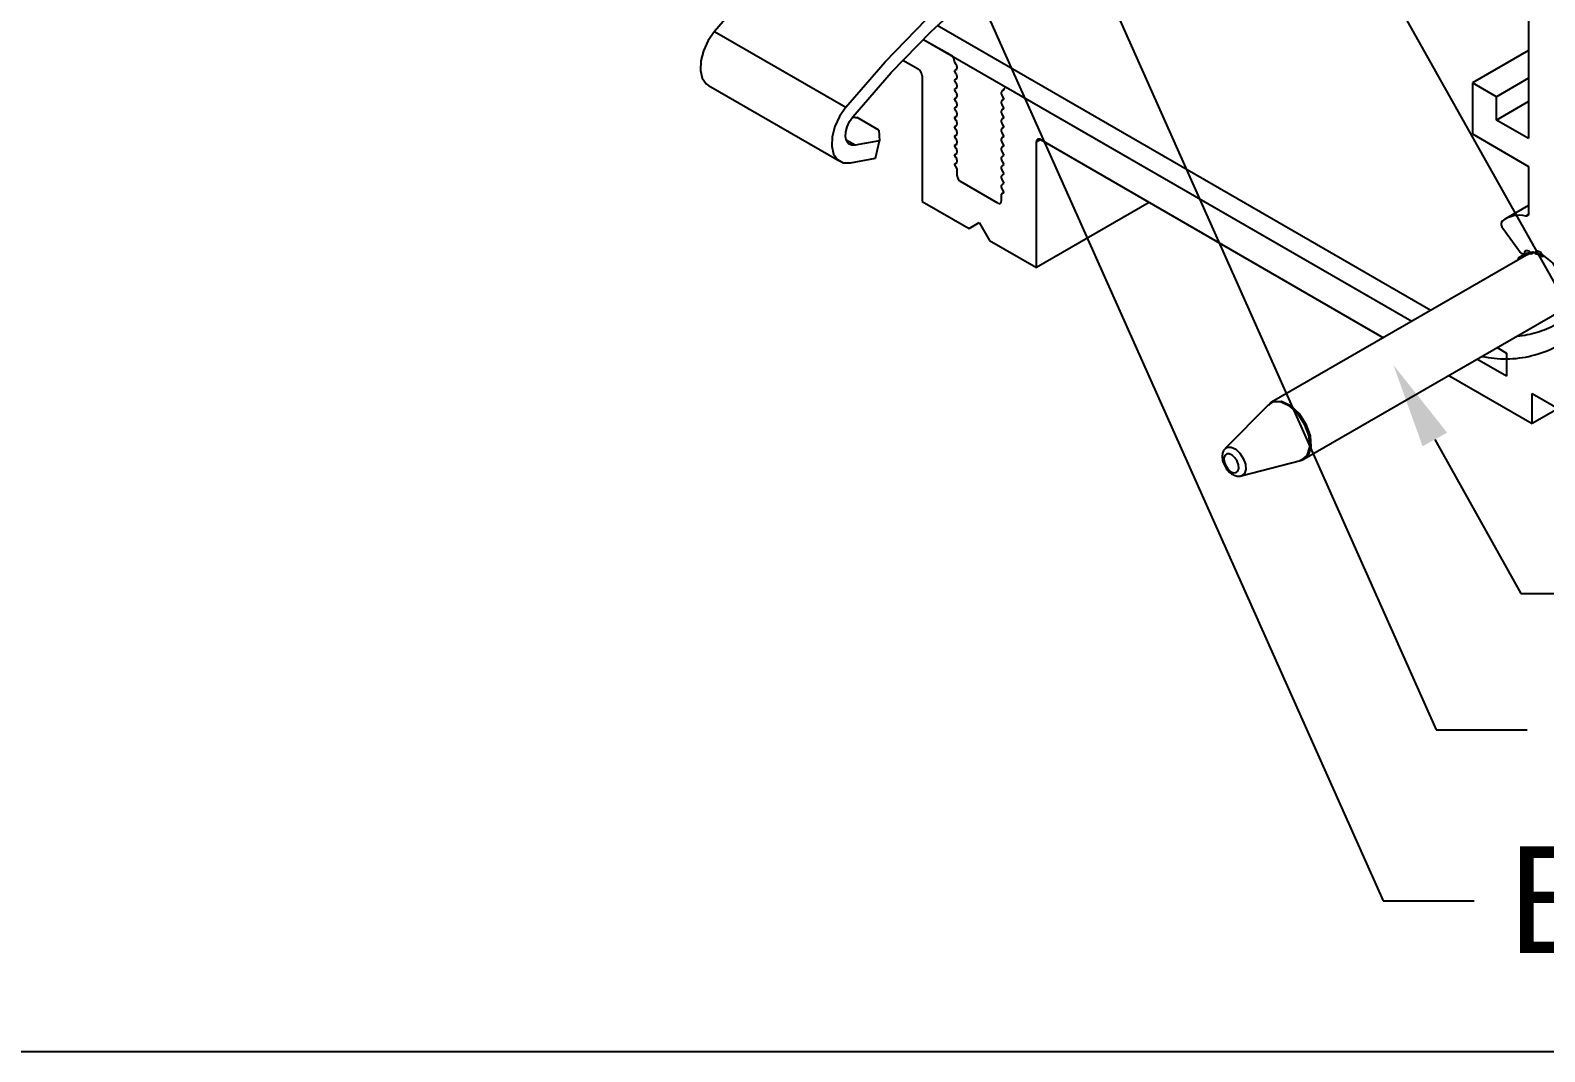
# Model space of a CAD drawing. Extents: x 0 to 10.3, y -9.7 to 0.1.
# Drawn here: x 5.158 to 7.823, y -9.701 to -7.903 of the extents above; entities that cross this region are included whole.
import ezdxf
from ezdxf import colors
from ezdxf.entities.mleader import LeaderData, LeaderLine
from ezdxf.math import Vec2, Vec3

# ---------------------------------------------------------------- set-up
doc = ezdxf.new("R2010")
doc.units = 0
doc.header["$LTSCALE"] = 0.5
doc.header["$MEASUREMENT"] = 0
doc.linetypes.add('DASHED', pattern=[0.75, 0.5, -0.25])
for name, color, linetype in [('Brackets', 181, 'CONTINUOUS'), ('Dimension', 10, 'CONTINUOUS'), ('FAB DWG', 221, 'CONTINUOUS'), ('Hardware', 242, 'CONTINUOUS'), ('Housing', 150, 'CONTINUOUS')]:
    doc.layers.add(name, color=color, linetype=linetype)
doc.layers.add('Text-Unprinted', color=131, linetype='CONTINUOUS', plot=False)
doc.styles.get("Standard").update_dxf_attribs({"font": 'arial.ttf'})

msp = doc.modelspace()

# ---------------------------------------------------------------- linework, layer by layer
at = {"layer": 'Brackets', "linetype": 'Continuous', "lineweight": 25, "transparency": 16777216}
for p, q in [((7.6224, -8.3957), (6.7536, -7.8939)), ((7.5887, -8.4152), (6.7285, -7.9185))]:
    msp.add_line(p, q, dxfattribs=at)
at = {"layer": 'Brackets', "linetype": 'DASHED', "lineweight": 25, "transparency": 16777216}
for centre, radius, start, end in [((7.7599, -8.2675), 0.1738, 274.7968, 298.2997), ((7.7537, -8.2881), 0.193, 270.5817, 297.3134)]:
    msp.add_arc(centre, radius, start, end, dxfattribs=at)
at = {"layer": 'Brackets', "linetype": 'Continuous', "lineweight": 25, "transparency": 16777216}
msp.add_arc((7.7598, -8.2286), 0.2526, 259.1443, 269.0499, dxfattribs=at)
at = {"layer": 'Dimension', "transparency": 16777216}
msp.add_open_spline([(9.3341, -7.9338), (9.5268, -6.3557), (8.1442, -5.5709), (6.7617, -4.786), (6.9544, -3.208)], degree=3, dxfattribs=at)
at = {"layer": 'Hardware', "linetype": 'Continuous', "lineweight": 25, "transparency": 16777216}
for p, q in [((6.3618, -7.9046), (6.5929, -8.0381)), ((6.3511, -7.9997), (6.5821, -8.1332)), ((6.6509, -8.0784), (6.6126, -8.0562)), ((6.6091, -8.1051), (6.5936, -8.0962)), ((6.6523, -8.0974), (6.6091, -8.1051)), ((6.6453, -8.1278), (6.6523, -8.0974)), ((6.6509, -8.0784), (6.6523, -8.0974)), ((6.6008, -8.1359), (6.6453, -8.1278)), ((7.7905, -8.2986), (7.3422, -8.5576)), ((7.7881, -8.2968), (7.7776, -8.3025)), ((7.799, -8.296), (7.804, -8.2931)), ((7.8193, -8.3015), (7.8215, -8.3002)), ((7.3997, -8.6572), (7.848, -8.3982)), ((7.3366, -8.5619), (7.2607, -8.6389)), ((7.3366, -8.5619), (7.3361, -8.5624)), ((7.3422, -8.5576), (7.3428, -8.5572)), ((7.2886, -8.6872), (7.3932, -8.6598)), ((7.4007, -8.6566), (7.3997, -8.6572))]:
    msp.add_line(p, q, dxfattribs=at)
at = {"layer": 'Hardware', "linetype": 'Continuous', "lineweight": 25, "transparency": 16777216, "flags": 128}
for points in [[(7.2509, -7.4088), (7.1828, -7.4053), (7.1117, -7.4106), (7.0381, -7.4246), (6.9626, -7.4473), (6.8859, -7.4783), (6.8085, -7.5176), (6.7309, -7.5648), (6.6538, -7.6195), (6.5778, -7.6813), (6.5034, -7.7498), (6.4312, -7.8244), (6.3618, -7.9046)], [(6.5929, -8.0381), (6.6623, -7.9579), (6.7345, -7.8833), (6.8088, -7.8148), (6.8849, -7.7529), (6.9619, -7.6982), (7.0395, -7.651), (7.117, -7.6118), (7.1937, -7.5807), (7.2691, -7.5581), (7.3427, -7.5441), (7.3869, -7.5398)], [(6.6051, -8.0548), (6.6726, -7.9769), (6.7428, -7.9044), (6.8151, -7.8378), (6.889, -7.7777), (6.964, -7.7246), (7.0394, -7.6787), (7.1147, -7.6406), (7.1893, -7.6104), (7.2627, -7.5884), (7.3236, -7.5763)], [(6.3618, -7.9046), (6.3507, -7.9208), (6.3425, -7.9386), (6.3378, -7.9565), (6.337, -7.9731), (6.3402, -7.9869), (6.3472, -7.9969), (6.3511, -7.9997)], [(6.5929, -8.0381), (6.5818, -8.0543), (6.5736, -8.0721), (6.5689, -8.09), (6.5681, -8.1065), (6.5713, -8.1204), (6.5782, -8.1303), (6.5883, -8.1357), (6.6008, -8.1359)], [(6.6091, -8.1051), (6.6027, -8.105), (6.5975, -8.1023), (6.594, -8.0971), (6.5923, -8.09), (6.5927, -8.0815), (6.5952, -8.0723), (6.5994, -8.0631), (6.6051, -8.0548)], [(7.7757, -8.3072), (7.7756, -8.3068), (7.7761, -8.3043), (7.7773, -8.3026), (7.7793, -8.3021), (7.7817, -8.3028), (7.7825, -8.3033)], [(7.7891, -8.2996), (7.788, -8.2964), (7.7878, -8.2935), (7.7886, -8.2913), (7.7902, -8.29), (7.7923, -8.29), (7.7947, -8.2911), (7.7971, -8.2932), (7.799, -8.296)], [(7.8067, -8.2965), (7.8069, -8.2938), (7.808, -8.2919), (7.8098, -8.2911), (7.8121, -8.2914), (7.8145, -8.2929), (7.8167, -8.2954), (7.8184, -8.2984), (7.8193, -8.3015)], [(7.4009, -8.5971), (7.3887, -8.5784), (7.3737, -8.5642), (7.3579, -8.5568), (7.3439, -8.5572), (7.3366, -8.5619)], [(7.3428, -8.5572), (7.3454, -8.5561), (7.3594, -8.5557), (7.3752, -8.5632), (7.3904, -8.5774), (7.4025, -8.5961), (7.4099, -8.6166), (7.4114, -8.6357), (7.4066, -8.6504), (7.4007, -8.6566)], [(7.3932, -8.6598), (7.3949, -8.6593), (7.405, -8.6511), (7.4097, -8.6364), (7.4082, -8.6174), (7.4009, -8.5971)], [(7.2814, -8.6613), (7.2775, -8.6553), (7.2727, -8.6507), (7.2676, -8.6483), (7.2631, -8.6485), (7.2598, -8.6511), (7.2583, -8.6558), (7.2587, -8.662), (7.2611, -8.6685), (7.265, -8.6746), (7.2699, -8.6791), (7.275, -8.6815), (7.2795, -8.6814), (7.2828, -8.6788), (7.2843, -8.674), (7.2838, -8.6679), (7.2814, -8.6613)], [(7.2607, -8.6389), (7.2643, -8.6366), (7.2712, -8.6364), (7.2789, -8.64), (7.2864, -8.647), (7.2923, -8.6562)], [(7.2923, -8.6562), (7.296, -8.6663), (7.2967, -8.6756), (7.2944, -8.6829), (7.2894, -8.6869), (7.2886, -8.6872)]]:
    msp.add_lwpolyline(points, dxfattribs=at)
at = {"layer": 'Hardware', "linetype": 'Continuous', "lineweight": 25, "transparency": 16777216}
for centre, radius, start, end in [((7.8006, -8.3164), 0.0204, 94.6043, 119.6267), ((7.7977, -8.3377), 0.0422, 59.1987, 77.6432)]:
    msp.add_arc(centre, radius, start, end, dxfattribs=at)
msp.add_ellipse((6.5999, -8.019), major_axis=(0.0916, -0.0233), ratio=0.358196, start_param=4.859001, end_param=4.941161, dxfattribs=at)
for points, knots in [([(7.3433, -8.5576), (7.3423, -8.5579), (7.3394, -8.5587), (7.3376, -8.5614), (7.3365, -8.5631)], [0, 0, 0, 0, 0.347547, 1, 1, 1, 1]), ([(7.2609, -8.6391), (7.2601, -8.6398), (7.2577, -8.6419), (7.2556, -8.6475), (7.2549, -8.6554), (7.257, -8.6648), (7.262, -8.6745), (7.2693, -8.6825), (7.2773, -8.6869), (7.284, -8.6883), (7.2873, -8.6872), (7.2882, -8.6869)], [0, 0, 0, 0, 0.047015, 0.149011, 0.264329, 0.402379, 0.549398, 0.697552, 0.839257, 0.955818, 1, 1, 1, 1]), ([(7.3925, -8.6592), (7.3949, -8.659), (7.3981, -8.6587), (7.4002, -8.6565), (7.4007, -8.6559)], [0, 0, 0, 0, 0.733242, 1, 1, 1, 1])]:
    msp.add_open_spline(points, degree=3, knots=knots, dxfattribs=at)
at = {"layer": 'Housing', "linetype": 'Continuous', "lineweight": 25, "transparency": 16777216}
for p, q in [((7.7945, -7.8647), (7.7945, -8.0933)), ((6.7803, -7.9483), (6.7285, -7.9185)), ((7.7945, -7.9381), (7.6955, -7.9953)), ((6.6929, -7.955), (6.7199, -7.9706)), ((6.7873, -7.9628), (6.7842, -7.9573)), ((6.727, -7.9829), (6.727, -8.2039)), ((6.7842, -7.9737), (6.7873, -7.9718)), ((6.7873, -7.9792), (6.7842, -7.9737)), ((6.7842, -7.9902), (6.7873, -7.9882)), ((6.7873, -7.9957), (6.7842, -7.9902)), ((7.6955, -7.9953), (7.6955, -8.0851)), ((7.738, -8.0198), (7.6955, -7.9953)), ((7.7945, -7.9871), (7.738, -8.0198)), ((6.7842, -8.0066), (6.7873, -8.0047)), ((6.7873, -8.0121), (6.7842, -8.0066)), ((6.7842, -8.0231), (6.7873, -8.0212)), ((6.8709, -8.0072), (6.8679, -8.0093)), ((6.8679, -8.0183), (6.871, -8.0238)), ((6.8742, -8.0026), (6.8729, -8.0034)), ((7.5887, -8.4152), (6.8749, -8.003)), ((7.738, -8.0606), (7.738, -8.0198)), ((6.7873, -8.0286), (6.7842, -8.0231)), ((6.7842, -8.0395), (6.7873, -8.0376)), ((6.7873, -8.045), (6.7842, -8.0395)), ((6.871, -8.0238), (6.8679, -8.0258)), ((6.8679, -8.0348), (6.871, -8.0403)), ((6.871, -8.0403), (6.8679, -8.0422)), ((7.7945, -8.028), (7.738, -8.0606)), ((6.7842, -8.056), (6.7873, -8.0541)), ((6.7873, -8.0615), (6.7842, -8.056)), ((6.7842, -8.0725), (6.7873, -8.0705)), ((6.7873, -8.078), (6.7842, -8.0725)), ((6.8679, -8.0513), (6.8709, -8.0567)), ((6.8709, -8.0567), (6.8679, -8.0587)), ((6.8679, -8.0677), (6.8709, -8.0732)), ((6.8709, -8.0732), (6.8679, -8.0751)), ((7.7945, -8.0933), (7.738, -8.0606)), ((6.7842, -8.0889), (6.7873, -8.087)), ((6.7873, -8.0944), (6.7842, -8.0889)), ((6.8679, -8.0842), (6.8709, -8.0897)), ((6.8709, -8.0897), (6.8679, -8.0916)), ((6.8679, -8.1006), (6.8709, -8.1061)), ((6.9352, -8.095), (6.9282, -8.0991)), ((6.9282, -8.3201), (6.9282, -8.0991)), ((6.9352, -8.095), (7.5392, -8.4438)), ((7.6955, -8.0851), (7.7945, -8.1423)), ((6.7842, -8.1054), (6.7873, -8.1035)), ((6.7873, -8.1109), (6.7842, -8.1054)), ((6.7842, -8.1218), (6.7873, -8.1199)), ((6.7873, -8.1273), (6.7842, -8.1218)), ((6.8709, -8.1061), (6.8679, -8.108)), ((6.8679, -8.1171), (6.8709, -8.1226)), ((6.8709, -8.1226), (6.8679, -8.1245)), ((6.7842, -8.1383), (6.7873, -8.1364)), ((6.7889, -8.1466), (6.7842, -8.1383)), ((6.7889, -8.159), (6.7889, -8.1466)), ((6.8679, -8.1335), (6.8709, -8.139)), ((6.8709, -8.139), (6.8679, -8.141)), ((6.8679, -8.15), (6.8709, -8.1555)), ((7.7945, -8.1423), (7.7945, -8.2246)), ((6.8606, -8.207), (6.7945, -8.1688)), ((6.8709, -8.1555), (6.8679, -8.1574)), ((6.8679, -8.1665), (6.8709, -8.1719)), ((6.8709, -8.1719), (6.8679, -8.1739)), ((6.727, -8.2039), (6.8096, -8.2516)), ((6.8709, -8.1884), (6.8663, -8.1913)), ((6.8663, -8.1913), (6.8663, -8.2037)), ((6.8679, -8.1829), (6.8709, -8.1884)), ((7.1266, -8.2055), (6.9282, -8.3201)), ((7.7945, -8.2109), (7.7535, -8.2346)), ((7.7942, -8.227), (7.7897, -8.2296)), ((6.8096, -8.2516), (6.8276, -8.2412)), ((6.8276, -8.2412), (6.8456, -8.2724)), ((7.7491, -8.2512), (7.7783, -8.2916)), ((6.8456, -8.2724), (6.9282, -8.3201)), ((7.739, -8.4612), (7.7556, -8.4709)), ((7.7556, -8.4709), (7.7556, -8.5117)), ((7.7556, -8.5117), (7.7036, -8.4816)), ((7.6541, -8.5102), (7.8009, -8.595)), ((7.8009, -8.5419), (7.8546, -8.5729)), ((7.8009, -8.595), (7.8009, -8.5419)), ((7.8468, -8.5684), (7.8009, -8.595))]:
    msp.add_line(p, q, dxfattribs=at)
at = {"layer": 'Housing', "linetype": 'Continuous', "lineweight": 25, "transparency": 16777216, "flags": 128}
for points in [[(6.7873, -7.9718), (6.7879, -7.9712), (6.7884, -7.9704), (6.7887, -7.9694), (6.7888, -7.9682), (6.7887, -7.9669), (6.7884, -7.9655), (6.7879, -7.9641), (6.7873, -7.9628)], [(6.7873, -7.9882), (6.7879, -7.9877), (6.7884, -7.9868), (6.7887, -7.9858), (6.7889, -7.9846), (6.7887, -7.9833), (6.7884, -7.982), (6.7879, -7.9806), (6.7873, -7.9792)], [(6.7873, -8.0047), (6.7879, -8.0041), (6.7884, -8.0033), (6.7887, -8.0023), (6.7889, -8.0011), (6.7887, -7.9998), (6.7884, -7.9984), (6.7879, -7.997), (6.7873, -7.9957)], [(6.7873, -8.0212), (6.7879, -8.0206), (6.7884, -8.0198), (6.7887, -8.0187), (6.7889, -8.0176), (6.7887, -8.0163), (6.7884, -8.0149), (6.7879, -8.0135), (6.7873, -8.0121)], [(6.8679, -8.0093), (6.8672, -8.0099), (6.8667, -8.0107), (6.8664, -8.0117), (6.8663, -8.0129), (6.8664, -8.0142), (6.8667, -8.0156), (6.8672, -8.017), (6.8679, -8.0183)], [(6.7873, -8.0376), (6.7879, -8.037), (6.7884, -8.0362), (6.7887, -8.0352), (6.7889, -8.034), (6.7887, -8.0327), (6.7884, -8.0313), (6.7879, -8.0299), (6.7873, -8.0286)], [(6.7873, -8.0541), (6.7879, -8.0535), (6.7884, -8.0527), (6.7887, -8.0517), (6.7889, -8.0505), (6.7887, -8.0492), (6.7884, -8.0478), (6.7879, -8.0464), (6.7873, -8.045)], [(6.8679, -8.0258), (6.8672, -8.0263), (6.8667, -8.0272), (6.8664, -8.0282), (6.8663, -8.0294), (6.8664, -8.0307), (6.8667, -8.032), (6.8672, -8.0334), (6.8679, -8.0348)], [(6.8679, -8.0422), (6.8672, -8.0428), (6.8667, -8.0436), (6.8664, -8.0446), (6.8663, -8.0458), (6.8664, -8.0471), (6.8667, -8.0485), (6.8672, -8.0499), (6.8679, -8.0513)], [(6.7873, -8.0705), (6.7879, -8.0699), (6.7884, -8.0691), (6.7887, -8.0681), (6.7889, -8.0669), (6.7887, -8.0656), (6.7884, -8.0643), (6.7879, -8.0629), (6.7873, -8.0615)], [(6.8679, -8.0587), (6.8672, -8.0593), (6.8667, -8.0601), (6.8664, -8.0611), (6.8663, -8.0623), (6.8664, -8.0636), (6.8667, -8.065), (6.8672, -8.0663), (6.8679, -8.0677)], [(6.8679, -8.0751), (6.8672, -8.0757), (6.8667, -8.0765), (6.8664, -8.0776), (6.8663, -8.0787), (6.8664, -8.08), (6.8667, -8.0814), (6.8672, -8.0828), (6.8679, -8.0842)], [(6.7873, -8.087), (6.7879, -8.0864), (6.7884, -8.0856), (6.7887, -8.0846), (6.7889, -8.0834), (6.7887, -8.0821), (6.7884, -8.0807), (6.7879, -8.0793), (6.7873, -8.078)], [(6.7873, -8.1035), (6.7879, -8.1029), (6.7884, -8.102), (6.7887, -8.101), (6.7889, -8.0998), (6.7887, -8.0985), (6.7884, -8.0972), (6.7879, -8.0958), (6.7873, -8.0944)], [(6.8679, -8.0916), (6.8672, -8.0922), (6.8667, -8.093), (6.8664, -8.094), (6.8663, -8.0952), (6.8664, -8.0965), (6.8667, -8.0979), (6.8672, -8.0993), (6.8679, -8.1006)], [(6.7873, -8.1199), (6.7879, -8.1193), (6.7884, -8.1185), (6.7887, -8.1175), (6.7889, -8.1163), (6.7887, -8.115), (6.7884, -8.1136), (6.7879, -8.1122), (6.7873, -8.1109)], [(6.7873, -8.1364), (6.7879, -8.1358), (6.7884, -8.135), (6.7887, -8.1339), (6.7889, -8.1328), (6.7887, -8.1315), (6.7884, -8.1301), (6.7879, -8.1287), (6.7873, -8.1273)], [(6.8679, -8.108), (6.8672, -8.1086), (6.8667, -8.1095), (6.8664, -8.1105), (6.8663, -8.1117), (6.8664, -8.113), (6.8667, -8.1143), (6.8672, -8.1157), (6.8679, -8.1171)], [(6.8679, -8.1245), (6.8672, -8.1251), (6.8667, -8.1259), (6.8664, -8.1269), (6.8663, -8.1281), (6.8664, -8.1294), (6.8667, -8.1308), (6.8672, -8.1322), (6.8679, -8.1335)], [(6.8679, -8.141), (6.8672, -8.1416), (6.8667, -8.1424), (6.8664, -8.1434), (6.8663, -8.1446), (6.8664, -8.1459), (6.8667, -8.1472), (6.8672, -8.1486), (6.8679, -8.15)], [(6.8679, -8.1574), (6.8672, -8.158), (6.8667, -8.1588), (6.8664, -8.1598), (6.8663, -8.161), (6.8664, -8.1623), (6.8667, -8.1637), (6.8672, -8.1651), (6.8679, -8.1665)], [(6.8679, -8.1739), (6.8672, -8.1745), (6.8667, -8.1753), (6.8664, -8.1763), (6.8663, -8.1775), (6.8664, -8.1788), (6.8667, -8.1802), (6.8672, -8.1816), (6.8679, -8.1829)], [(7.7945, -8.2246), (7.7945, -8.2258), (7.7942, -8.2269), (7.7938, -8.2279), (7.7932, -8.2286), (7.7925, -8.2292), (7.7917, -8.2295), (7.7907, -8.2297), (7.7897, -8.2296)], [(7.7783, -8.2916), (7.7794, -8.293), (7.7806, -8.2941), (7.7818, -8.2951), (7.7831, -8.2958), (7.7843, -8.2962), (7.7855, -8.2964), (7.7866, -8.2962), (7.7875, -8.2958)], [(7.7875, -8.2958), (7.8021, -8.2924), (7.8196, -8.2984), (7.837, -8.3128), (7.8514, -8.3332), (7.8605, -8.3562), (7.8626, -8.3778), (7.8574, -8.3945), (7.8459, -8.4035), (7.8371, -8.4045)]]:
    msp.add_lwpolyline(points, dxfattribs=at)
at = {"layer": 'Housing', "linetype": 'Continuous', "lineweight": 25, "transparency": 16777216}
for centre, radius, start, end in [((6.7695, -7.9584), 0.0147, 4.1684, 43.1711), ((6.7116, -7.9836), 0.0154, 2.6115, 57.3885), ((6.8748, -8.0068), 0.00386, 88.5648, 186.0378), ((6.9325, -8.0984), 0.00437, 50.7624, 189.2023), ((6.8011, -8.1585), 0.0123, 182.6118, 237.3879), ((6.8628, -8.2043), 0.00349, 230.7605, 9.1987), ((7.7782, -8.2782), 0.05, 76.6384, 127.4402), ((7.7564, -8.244), 0.0103, 147.7378, 224.6894)]:
    msp.add_arc(centre, radius, start, end, dxfattribs=at)
at = {"layer": 'Text-Unprinted', "ltscale": 0.5, "transparency": 16777216}
msp.add_lwpolyline([(0, 0), (10.3017, 0), (10.3017, -9.701), (0, -9.701)], close=True, dxfattribs=at)

# ---------------------------------------------------------------- leaders
at = {"layer": 'FAB DWG', "transparency": 16777216}
ml = msp.add_multileader_mtext('Standard', dxfattribs=at)
ml.set_content('BK00303', color=256)
ml.set_leader_properties()
ml.build(insert=Vec2(0, 0))
ml.multileader.update_dxf_attribs({"dogleg_length": 0.1602, "arrow_head_size": 0.15})
ctx = ml.context
ctx.base_point, ctx.char_height, ctx.arrow_head_size, ctx.landing_gap_size, ctx.plane_origin = Vec3(7.6985, -9.4351), 0.188, 0.15, 0.09, Vec3(6.9756, -6.4126)
ctx.text_align_type = 2
notes = []
notes.append((ctx, [(1, (1, 1, 0), (7.5383, -9.4351), (1, 0), 0.1602, [(0, [(6.6232, -7.385)], 0, [])])]))
ctx.mtext.insert, ctx.mtext.width, ctx.mtext.defined_height, ctx.mtext.alignment, ctx.mtext.flow_direction = Vec3(8.838, -9.3394), 2.307685, 0.426, 3, 5
ml = msp.add_multileader_mtext('Standard', dxfattribs=at)
ml.set_content('HW63214 (x2)', color=256)
ml.set_leader_properties()
ml.build(insert=Vec2(0, 0))
ml.multileader.update_dxf_attribs({"dogleg_length": 0.1602, "arrow_head_size": 0.15})
ctx = ml.context
ctx.base_point, ctx.char_height, ctx.arrow_head_size, ctx.landing_gap_size, ctx.plane_origin = Vec3(8.1469, -8.6097), 0.188, 0.15, 0.09, Vec3(6.8905, -5.2283)
ctx.text_align_type = 2
notes.append((ctx, [(1, (1, 1, 0), (7.9867, -8.6097), (1, 0), 0.1602, [(0, [(7.3932, -7.5519)], 0, [])])]))
ctx.mtext.insert, ctx.mtext.width, ctx.mtext.defined_height, ctx.mtext.alignment, ctx.mtext.flow_direction = Vec3(9.8996, -8.4881), 2.307685, 0.426, 3, 5
ml = msp.add_multileader_mtext('Standard', dxfattribs=at)
ml.set_content('HW00002', color=256)
ml.set_leader_properties()
ml.build(insert=Vec2(0, 0))
ml.multileader.update_dxf_attribs({"dogleg_length": 0.1602, "arrow_head_size": 0.15})
ctx = ml.context
ctx.base_point, ctx.char_height, ctx.arrow_head_size, ctx.landing_gap_size, ctx.plane_origin = Vec3(7.792, -9.1345), 0.188, 0.15, 0.09, Vec3(6.6496, -5.739)
ctx.text_align_type = 2
notes.append((ctx, [(1, (1, 1, 0), (7.6317, -9.1345), (1, 0), 0.1602, [(0, [(6.9384, -7.5776)], 0, [])])]))
ctx.mtext.insert, ctx.mtext.width, ctx.mtext.defined_height, ctx.mtext.alignment, ctx.mtext.flow_direction = Vec3(9.015, -9.0389), 2.307685, 0.426, 3, 5
ml = msp.add_multileader_mtext('Standard', dxfattribs=at)
ml.set_content('PN00014 (x4)', color=256)
ml.set_leader_properties()
ml.build(insert=Vec2(0, 0))
ml.multileader.update_dxf_attribs({"dogleg_length": 0.1602, "arrow_head_size": 0.15})
ctx = ml.context
ctx.base_point, ctx.char_height, ctx.arrow_head_size, ctx.landing_gap_size, ctx.plane_origin = Vec3(7.9408, -8.8944), 0.188, 0.15, 0.09, Vec3(8.8451, -8.4944)
ctx.text_align_type = 2
notes.append((ctx, [(0, (1, 1, 0), (7.7805, -8.8944), (1, 0), 0.1602, [(0, [(7.5565, -8.4919)], 0, [])])]))
ctx.mtext.insert, ctx.mtext.width, ctx.mtext.defined_height, ctx.mtext.alignment, ctx.mtext.flow_direction = Vec3(9.6215, -8.7728), 2.307685, 0.426, 3, 5
for ctx, leaders in notes:
    for number, flags, end, landing, length, lines in leaders:
        leader = LeaderData()
        leader.index, (leader.has_last_leader_line, leader.has_dogleg_vector, leader.attachment_direction) = number, flags
        leader.last_leader_point, leader.dogleg_vector, leader.dogleg_length = Vec3(end), Vec3(landing), length
        for number, points, colour, breaks in lines:
            line = LeaderLine()
            line.index, line.vertices, line.color, line.breaks = number, Vec3.list(points), colors.encode_raw_color(colour), breaks
            leader.lines.append(line)
        ctx.leaders.append(leader)

doc.saveas('drawing.dxf')
